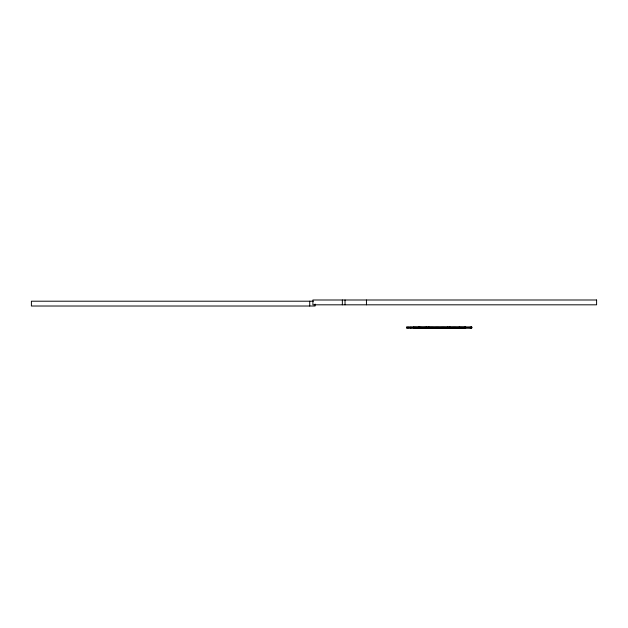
<?xml version="1.0" encoding="UTF-8"?>
<svg xmlns="http://www.w3.org/2000/svg" width="628" height="628" viewBox="0 0 628 628"><rect width="100%" height="100%" fill="white"/><g stroke="black" fill="none" stroke-linecap="round" stroke-linejoin="round"><path stroke-width="0.94" d="M313.309 301.204L31.4 301.204L31.4 306.017L315.091 306.017L315.091 304.093M471.667 327.117L471.667 327.973M471.518 327.117L471.518 327.973M471.361 327.117L471.361 327.973M470.411 327.117L470.411 327.973M470.254 327.117L470.254 327.973M470.089 327.117L470.089 327.973M469.242 327.117L469.242 327.973M468.394 327.117L468.394 327.973M467.546 327.117L467.546 327.973M466.69 327.117L466.69 327.973M465.843 327.117L465.843 327.973M465.599 327.117L465.599 327.973M465.434 327.117L465.434 327.973M465.167 327.117L465.167 327.973M464.995 327.117L464.995 327.973M464.838 327.117L464.838 327.973M464.32 327.117L464.32 327.973M464.147 327.117L464.147 327.973M463.472 327.117L463.472 327.973M463.291 327.117L463.291 327.973M462.585 327.117L462.616 327.973M462.428 327.117L462.444 327.973M461.768 327.117L461.768 327.973M461.596 327.117L461.596 327.973M460.921 327.117L460.921 327.973M460.74 327.117L460.74 327.973M460.073 327.117L460.073 327.973M459.892 327.117L459.892 327.973M459.618 327.117L459.57 327.973M459.413 327.117L459.413 327.973M459.217 327.117L459.217 327.973M459.044 327.117L459.044 327.973M458.369 327.117L458.369 327.973M458.212 327.117L458.197 327.973M457.522 327.117L457.522 327.973M457.341 327.117L457.341 327.973M456.666 327.117L456.666 327.973M456.493 327.117L456.493 327.973M455.818 327.117L455.818 327.973M455.645 327.117L455.645 327.973M454.97 327.117L454.97 327.973M454.798 327.117L454.798 327.973M454.123 327.117L454.123 327.973M453.942 327.117L453.942 327.973M453.267 327.117L453.267 327.973M453.094 327.117L453.094 327.973M452.419 327.117L452.419 327.973M452.246 327.117L452.246 327.973M451.571 327.117L451.571 327.973M451.399 327.117L451.399 327.973M450.723 327.117L450.723 327.973M450.543 327.117L450.543 327.973M450.127 327.117L450.127 327.973M449.868 327.117L449.868 327.973M449.695 327.117L449.695 327.973M449.585 327.117L449.585 327.973M449.02 327.117L449.02 327.973M448.847 327.117L448.847 327.973M448.172 327.117L448.172 327.973M448 327.117L448 327.973M447.717 327.117L447.717 327.973M447.324 327.117L447.324 327.973M447.175 327.117L447.175 327.973M446.469 327.117L446.469 327.973M446.296 327.117L446.296 327.973M445.621 327.117L445.621 327.973M445.448 327.117L445.448 327.973M444.773 327.117L444.773 327.973M444.593 327.117L444.593 327.973M443.925 327.117L443.925 327.973M443.745 327.117L443.745 327.973M443.07 327.117L443.07 327.973M442.897 327.117L442.897 327.973M442.222 327.117L442.222 327.973M442.049 327.117L442.049 327.973M441.374 327.117L441.374 327.973M441.194 327.117L441.194 327.973M440.518 327.117L440.518 327.973M440.346 327.117L440.346 327.973M439.671 327.117L439.671 327.973M439.498 327.117L439.498 327.973M438.823 327.117L438.823 327.973M438.65 327.117L438.65 327.973M437.975 327.117L437.975 327.973M437.795 327.117L437.795 327.973M437.119 327.117L437.119 327.973M436.947 327.117L436.947 327.973M436.272 327.117L436.272 327.973M436.099 327.117L436.099 327.973M435.424 327.117L435.424 327.973M435.251 327.117L435.251 327.973M434.576 327.117L434.576 327.973M434.395 327.117L434.395 327.973M433.72 327.117L433.72 327.973M433.548 327.117L433.548 327.973M432.873 327.117L432.873 327.973M432.7 327.117L432.7 327.973M432.025 327.117L432.025 327.973M431.844 327.117L431.844 327.973M431.177 327.117L431.177 327.973M430.996 327.117L430.996 327.973M430.321 327.117L430.321 327.973M430.149 327.117L430.149 327.973M429.474 327.117L429.474 327.973M429.301 327.117L429.254 327.973M429.097 327.117L429.097 327.973M428.712 327.117L428.712 327.973M428.626 327.117L428.626 327.973M428.445 327.117L428.555 327.973M427.77 327.117L427.77 327.973M427.597 327.117L427.597 327.973M426.922 327.117L426.922 327.973M426.75 327.117L426.844 327.973M426.687 327.117L426.687 327.973M426.302 327.117L426.302 327.973M426.145 327.117L426.145 327.973M426.074 327.117L426.074 327.973M425.902 327.117L425.902 327.973M425.227 327.117L425.227 327.973M425.046 327.117L425.046 327.973M424.371 327.117L424.371 327.973M424.198 327.117L424.198 327.973M423.523 327.117L423.523 327.973M423.35 327.117L423.35 327.973M422.675 327.117L422.675 327.973M422.503 327.117L422.503 327.973M421.828 327.117L421.828 327.973M421.647 327.117L421.647 327.973M420.972 327.117L420.972 327.973M420.799 327.117L420.799 327.973M420.124 327.117L420.156 327.973M419.951 327.117L419.999 327.973M419.857 327.117L419.857 327.973M419.692 327.117L419.692 327.973M419.276 327.117L419.276 327.973M419.096 327.117L419.096 327.973M418.743 327.117L418.743 327.973M418.586 327.117L418.586 327.973M418.429 327.117L418.429 327.973M418.248 327.117L418.248 327.973M417.573 327.117L417.573 327.973M417.4 327.117L417.4 327.973M416.725 327.117L416.725 327.973M416.552 327.117L416.552 327.973M415.877 327.117L415.877 327.973M415.697 327.117L415.697 327.973M415.03 327.117L415.03 327.973M414.849 327.117L414.849 327.973M414.174 327.117L414.174 327.973M414.001 327.117L413.93 327.973M413.766 327.117L413.766 327.973M413.326 327.117L413.326 327.973M413.153 327.117L413.169 327.973M412.478 327.117L412.478 327.973M411.623 327.117L411.623 327.973M410.916 327.117L410.916 327.973M409.927 327.117L409.927 327.973M409.079 327.117L409.079 327.973M408.224 327.117L408.224 327.973M407.957 327.117L407.902 327.973M407.745 327.117L407.745 327.973M406.701 327.117L406.701 327.973M366.446 299.996L366.446 304.816M345.031 299.996L345.031 304.816M342.354 299.996L342.354 304.816M309.737 301.204L309.737 306.017M596.6 299.996L312.909 299.996L312.909 304.816L596.6 304.816L596.6 299.996M471.824 327.117L406.544 327.117L406.544 327.973L471.824 327.973L471.824 327.117M410.775 327.973L410.775 327.117L410.759 327.973"/></g></svg>
